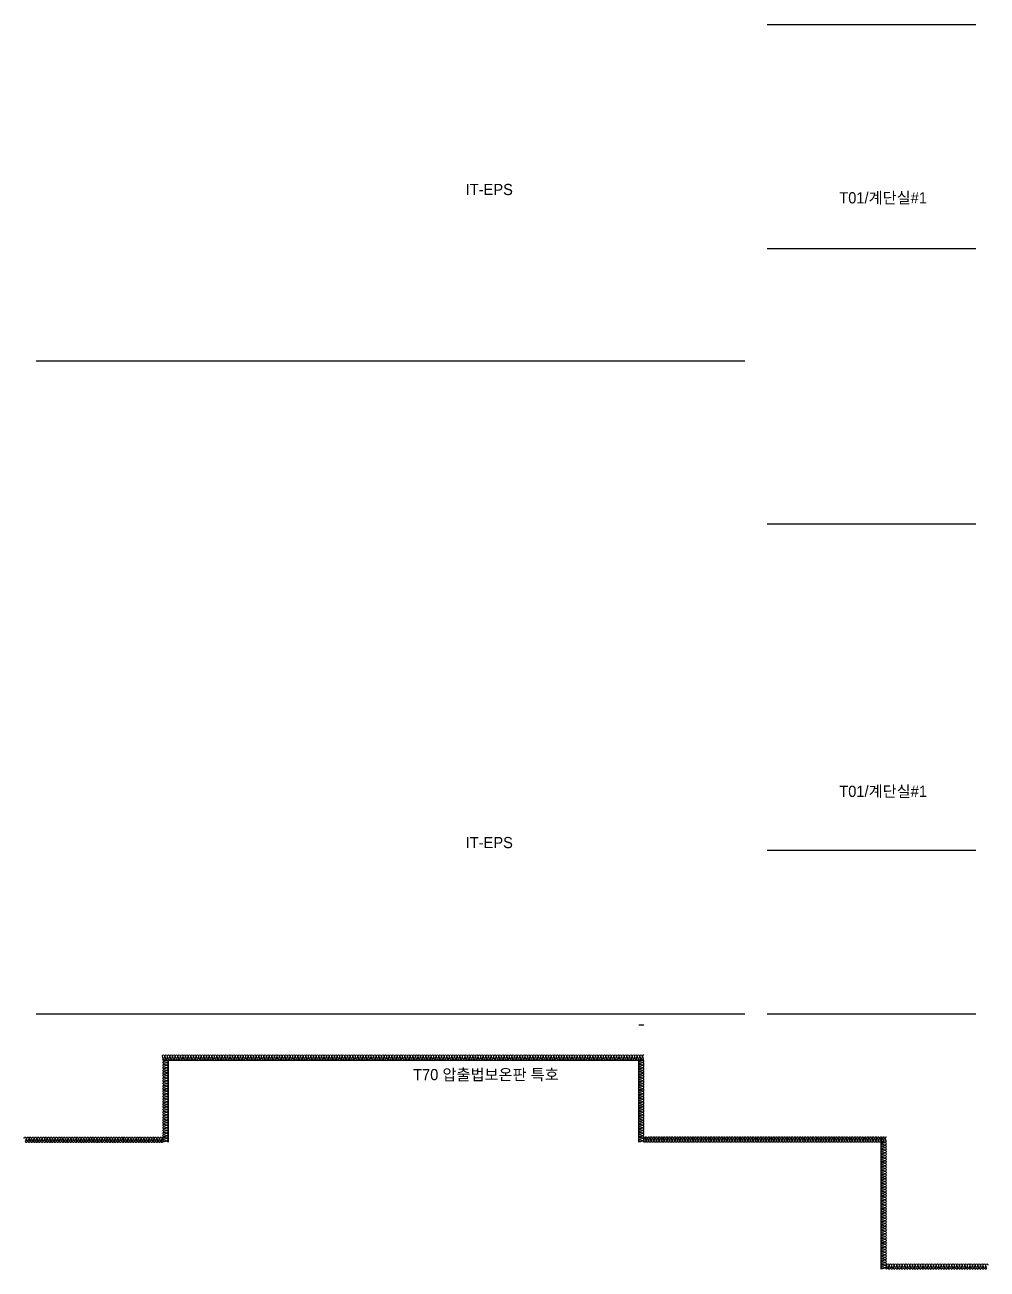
# Model space of a CAD drawing. Header units: millimetres. Extents: x -1320 to 172218, y -4077 to 50350.
# Drawn here: x 24050 to 36950, y -3420 to 13250 of the extents above; entities that cross this region are included whole.
import ezdxf
from ezdxf.enums import TextEntityAlignment as Align

# ---------------------------------------------------------------- set-up
doc = ezdxf.new("R2010")
doc.units = ezdxf.units.MM
doc.header["$LTSCALE"] = 60
for name, color, linetype in [('A-FIN', 6, 'Continuous'), ('A-FIN-STAIR', 6, 'Continuous'), ('A-HAT-MATL', 8, 'Continuous'), ('INSUL', 8, 'Continuous'), ('ISL', 251, 'Continuous')]:
    doc.layers.add(name, color=color, linetype=linetype)
doc.layers.add('NOPLOT-TEXT', color=11, linetype='Continuous', plot=False)
doc.layers.add('NOPLOT-단열', color=21, linetype='Continuous', plot=False)
doc.styles.add('Gtx', font='')
doc.styles.get('Gtx').set_extended_font_data('Dotum')

msp = doc.modelspace()

# ---------------------------------------------------------------- linework, layer by layer
at = {"layer": 'A-FIN'}
for p, q in [((24200, 8750), (33700, 8750)), ((24200, 0), (33700, 0)), ((34000, 0), (36800, 0))]:
    msp.add_line(p, q, dxfattribs=at)
at = {"layer": 'A-FIN-STAIR'}
for p, q in [((36800, 13250), (34000, 13250)), ((36800, 10250), (34000, 10250)), ((36800, 6562), (34000, 6562)), ((36800, 2187), (34000, 2187))]:
    msp.add_line(p, q, dxfattribs=at)
at = {"layer": 'A-HAT-MATL', "elevation": 0}
msp.add_lwpolyline([(35600, -3420, 0.524856), (35581, -3407), (35549, -3416, -1.449198), (35549, -3389), (35581, -3398, 0.524856), (35600, -3385, 0.524856), (35581, -3372), (35549, -3381, -1.449198), (35549, -3354), (35581, -3363, 0.524856), (35600, -3350, 0.524856), (35581, -3337), (35549, -3346, -1.449198), (35549, -3319), (35581, -3328, 0.524856), (35600, -3315, 0.524856), (35581, -3302), (35549, -3311, -1.449198), (35549, -3284), (35581, -3293, 0.524856), (35600, -3280, 0.524856), (35581, -3267), (35549, -3276, -1.449198), (35549, -3249), (35581, -3258, 0.524856), (35600, -3245, 0.524856), (35581, -3232), (35549, -3241, -1.449198), (35549, -3214), (35581, -3223, 0.524856), (35600, -3210, 0.524856), (35581, -3197), (35549, -3206, -1.449198), (35549, -3179), (35581, -3188, 0.524856), (35600, -3175, 0.524856), (35581, -3162), (35549, -3171, -1.449198), (35549, -3144), (35581, -3153, 0.524856), (35600, -3140, 0.524856), (35581, -3127), (35549, -3136, -1.449198), (35549, -3109), (35581, -3118, 0.524856), (35600, -3105, 0.524856), (35581, -3092), (35549, -3101, -1.449198), (35549, -3074), (35581, -3083, 0.524856), (35600, -3070, 0.524856), (35581, -3057), (35549, -3066, -1.449198), (35549, -3039), (35581, -3048, 0.524856), (35600, -3035, 0.524856), (35581, -3022), (35549, -3031, -1.449198), (35549, -3004), (35581, -3013, 0.524856), (35600, -3000, 0.524856), (35581, -2987), (35549, -2996, -1.449198), (35549, -2969), (35581, -2978, 0.524856), (35600, -2965, 0.524856), (35581, -2952), (35549, -2961, -1.449198), (35549, -2934), (35581, -2943, 0.524856), (35600, -2930, 0.524856), (35581, -2917), (35549, -2926, -1.449198), (35549, -2899), (35581, -2908, 0.524856), (35600, -2895, 0.524856), (35581, -2882), (35549, -2891, -1.449198), (35549, -2864), (35581, -2873, 0.524856), (35600, -2860, 0.524856), (35581, -2847), (35549, -2856, -1.449198), (35549, -2829), (35581, -2838, 0.524856), (35600, -2825, 0.524856), (35581, -2812), (35549, -2821, -1.449198), (35549, -2794), (35581, -2803, 0.524856), (35600, -2790, 0.524856), (35581, -2777), (35549, -2786, -1.449198), (35549, -2759), (35581, -2768, 0.524856), (35600, -2755, 0.524856), (35581, -2742), (35549, -2751, -1.449198), (35549, -2724), (35581, -2733, 0.524856), (35600, -2720, 0.524856), (35581, -2707), (35549, -2716, -1.449198), (35549, -2689), (35581, -2698, 0.524856), (35600, -2685, 0.524856), (35581, -2672), (35549, -2681, -1.449198), (35549, -2654), (35581, -2663, 0.524856), (35600, -2650, 0.524856), (35581, -2637), (35549, -2646, -1.449198), (35549, -2619), (35581, -2628, 0.524856), (35600, -2615, 0.524856), (35581, -2602), (35549, -2611, -1.449198), (35549, -2584), (35581, -2593, 0.524856), (35600, -2580, 0.524856), (35581, -2567), (35549, -2576, -1.449198), (35549, -2549), (35581, -2558, 0.524856), (35600, -2545, 0.524856), (35581, -2532), (35549, -2541, -1.449198), (35549, -2514), (35581, -2523, 0.524856), (35600, -2510, 0.524856), (35581, -2497), (35549, -2506, -1.449198), (35549, -2479), (35581, -2488, 0.524856), (35600, -2475, 0.524856), (35581, -2462), (35549, -2471, -1.449198), (35549, -2444), (35581, -2453, 0.524856), (35600, -2440, 0.524856), (35581, -2427), (35549, -2436, -1.449198), (35549, -2409), (35581, -2418, 0.524856), (35600, -2405, 0.524856), (35581, -2392), (35549, -2401, -1.449198), (35549, -2374), (35581, -2383, 0.524856), (35600, -2370, 0.524856), (35581, -2357), (35549, -2366, -1.449198), (35549, -2339), (35581, -2348, 0.524856), (35600, -2335, 0.524856), (35581, -2322), (35549, -2331, -1.449198), (35549, -2304), (35581, -2313, 0.524856), (35600, -2300, 0.524856), (35581, -2287), (35549, -2296, -1.449198), (35549, -2269), (35581, -2278, 0.524856), (35600, -2265, 0.524856), (35581, -2252), (35549, -2261, -1.449198), (35549, -2234), (35581, -2243, 0.524856), (35600, -2230, 0.524856), (35581, -2217), (35549, -2226, -1.449198), (35549, -2199), (35581, -2208, 0.524856), (35600, -2195, 0.524856), (35581, -2182), (35549, -2191, -1.449198), (35549, -2164), (35581, -2173, 0.524856), (35600, -2160, 0.524856), (35581, -2147), (35549, -2156, -1.449198), (35549, -2129), (35581, -2138, 0.524856), (35600, -2125, 0.524856), (35581, -2112), (35549, -2121, -1.449198), (35549, -2094), (35581, -2103, 0.524856), (35600, -2090, 0.524856), (35581, -2077), (35549, -2086, -1.449198), (35549, -2059), (35581, -2068, 0.524856), (35600, -2055, 0.524856), (35581, -2042), (35549, -2051, -1.449198), (35549, -2024), (35581, -2033, 0.524856), (35600, -2020, 0.524856), (35581, -2007), (35549, -2016, -1.449198), (35549, -1989), (35581, -1998, 0.524856), (35600, -1985, 0.524856), (35581, -1972), (35549, -1981, -1.449198), (35549, -1954), (35581, -1963, 0.524856), (35600, -1950, 0.524856), (35581, -1937), (35549, -1946, -1.449198), (35549, -1919), (35581, -1928, 0.524856), (35600, -1915, 0.524856), (35581, -1902), (35549, -1911, -1.449198), (35549, -1884), (35581, -1893, 0.524856), (35600, -1880, 0.524856), (35581, -1867), (35549, -1876, -1.449198), (35549, -1849), (35581, -1858, 0.524856), (35600, -1845, 0.524856), (35581, -1832), (35549, -1841, -1.449198), (35549, -1814), (35581, -1823, 0.524856), (35600, -1810, 0.524856), (35581, -1797), (35549, -1806, -1.449198), (35549, -1779), (35581, -1788, 0.524856), (35600, -1775, 0.524856), (35581, -1762), (35549, -1771, -1.449198), (35549, -1744), (35581, -1753, 0.524856), (35600, -1740, 0.524856), (35581, -1727), (35549, -1736, -1.449198), (35549, -1709), (35581, -1718, 0.524856), (35600, -1705)], format="xyb", dxfattribs=at)
at = {"layer": 'INSUL'}
for p, q in [((32350, -150), (32280, -150)), ((25900, -620), (32350, -620)), ((25970, -620), (25970, -1720)), ((32280, -1720), (32280, -620)), ((25900, -1650), (25900, -1720)), ((32350, -1650), (32350, -1720)), ((32350, -1650), (32350, -1720)), ((35530, -3420), (35530, -1720)), ((35600, -3420), (35600, -3350)), ((35600, -3350), (35600, -3420))]:
    msp.add_line(p, q, dxfattribs=at)
at = {"layer": 'ISL', "elevation": 0}
for points in [[(25900, -616, 0.293689), (25903, -601), (25894, -569, -1.449198), (25921, -569), (25912, -601, 0.524856), (25925, -620, 0.524856), (25938, -601), (25929, -569, -1.449198), (25956, -569), (25947, -601, 0.524856), (25960, -620, 0.524856), (25973, -601), (25964, -569, -1.449198), (25991, -569), (25982, -601, 0.524856), (25995, -620, 0.524856), (26008, -601), (25999, -569, -1.449198), (26026, -569), (26017, -601, 0.524856), (26030, -620, 0.524856), (26043, -601), (26034, -569, -1.449198), (26061, -569), (26052, -601, 0.524856), (26065, -620, 0.524856), (26078, -601), (26069, -569, -1.449198), (26096, -569), (26087, -601, 0.524856), (26100, -620, 0.524856), (26113, -601), (26104, -569, -1.449198), (26131, -569), (26122, -601, 0.524856), (26135, -620, 0.524856), (26148, -601), (26139, -569, -1.449198), (26166, -569), (26157, -601, 0.524856), (26170, -620, 0.524856), (26183, -601), (26174, -569, -1.449198), (26201, -569), (26192, -601, 0.524856), (26205, -620, 0.524856), (26218, -601), (26209, -569, -1.449198), (26236, -569), (26227, -601, 0.524856), (26240, -620, 0.524856), (26253, -601), (26244, -569, -1.449198), (26271, -569), (26262, -601, 0.524856), (26275, -620, 0.524856), (26288, -601), (26279, -569, -1.449198), (26306, -569), (26297, -601, 0.524856), (26310, -620, 0.524856), (26323, -601), (26314, -569, -1.449198), (26341, -569), (26332, -601, 0.524856), (26345, -620, 0.524856), (26358, -601), (26349, -569, -1.449198), (26376, -569), (26367, -601, 0.524856), (26380, -620, 0.524856), (26393, -601), (26384, -569, -1.449198), (26411, -569), (26402, -601, 0.524856), (26415, -620, 0.524856), (26428, -601), (26419, -569, -1.449198), (26446, -569), (26437, -601, 0.524856), (26450, -620, 0.524856), (26463, -601), (26454, -569, -1.449198), (26481, -569), (26472, -601, 0.524856), (26485, -620, 0.524856), (26498, -601), (26489, -569, -1.449198), (26516, -569), (26507, -601, 0.524856), (26520, -620, 0.524856), (26533, -601), (26524, -569, -1.449198), (26551, -569), (26542, -601, 0.524856), (26555, -620, 0.524856), (26568, -601), (26559, -569, -1.449198), (26586, -569), (26577, -601, 0.524856), (26590, -620, 0.524856), (26603, -601), (26594, -569, -1.449198), (26621, -569), (26612, -601, 0.524856), (26625, -620, 0.524856), (26638, -601), (26629, -569, -1.449198), (26656, -569), (26647, -601, 0.524856), (26660, -620, 0.524856), (26673, -601), (26664, -569, -1.449198), (26691, -569), (26682, -601, 0.524856), (26695, -620, 0.524856), (26708, -601), (26699, -569, -1.449198), (26726, -569), (26717, -601, 0.524856), (26730, -620, 0.524856), (26743, -601), (26734, -569, -1.449198), (26761, -569), (26752, -601, 0.524856), (26765, -620, 0.524856), (26778, -601), (26769, -569, -1.449198), (26796, -569), (26787, -601, 0.524856), (26800, -620, 0.524856), (26813, -601), (26804, -569, -1.449198), (26831, -569), (26822, -601, 0.524856), (26835, -620, 0.524856), (26848, -601), (26839, -569, -1.449198), (26866, -569), (26857, -601, 0.524856), (26870, -620, 0.524856), (26883, -601), (26874, -569, -1.449198), (26901, -569), (26892, -601, 0.524856), (26905, -620, 0.524856), (26918, -601), (26909, -569, -1.449198), (26936, -569), (26927, -601, 0.524856), (26940, -620, 0.524856), (26953, -601), (26944, -569, -1.449198), (26971, -569), (26962, -601, 0.524856), (26975, -620, 0.524856), (26988, -601), (26979, -569, -1.449198), (27006, -569), (26997, -601, 0.524856), (27010, -620, 0.524856), (27023, -601), (27014, -569, -1.449198), (27041, -569), (27032, -601, 0.524856), (27045, -620, 0.524856), (27058, -601), (27049, -569, -1.449198), (27076, -569), (27067, -601, 0.524856), (27080, -620, 0.524856), (27093, -601), (27084, -569, -1.449198), (27111, -569), (27102, -601, 0.524856), (27115, -620, 0.524856), (27128, -601), (27119, -569, -1.449198), (27146, -569), (27137, -601, 0.524856), (27150, -620, 0.524856), (27163, -601), (27154, -569, -1.449198), (27181, -569), (27172, -601, 0.524856), (27185, -620, 0.524856), (27198, -601), (27189, -569, -1.449198), (27216, -569), (27207, -601, 0.524856), (27220, -620, 0.524856), (27233, -601), (27224, -569, -1.449198), (27251, -569), (27242, -601, 0.524856), (27255, -620, 0.524856), (27268, -601), (27259, -569, -1.449198), (27286, -569), (27277, -601, 0.524856), (27290, -620, 0.524856), (27303, -601), (27294, -569, -1.449198), (27321, -569), (27312, -601, 0.524856), (27325, -620, 0.524856), (27338, -601), (27329, -569, -1.449198), (27356, -569), (27347, -601, 0.524856), (27360, -620, 0.524856), (27373, -601), (27364, -569, -1.449198), (27391, -569), (27382, -601, 0.524856), (27395, -620, 0.524856), (27408, -601), (27399, -569, -1.449198), (27426, -569), (27417, -601, 0.524856), (27430, -620, 0.524856), (27443, -601), (27434, -569, -1.449198), (27461, -569), (27452, -601, 0.524856), (27465, -620, 0.524856), (27478, -601), (27469, -569, -1.449198), (27496, -569), (27487, -601, 0.524856), (27500, -620, 0.524856), (27513, -601), (27504, -569, -1.449198), (27531, -569), (27522, -601, 0.524856), (27535, -620, 0.524856), (27548, -601), (27539, -569, -1.449198), (27566, -569), (27557, -601, 0.524856), (27570, -620, 0.524856), (27583, -601), (27574, -569, -1.449198), (27601, -569), (27592, -601, 0.524856), (27605, -620, 0.524856), (27618, -601), (27609, -569, -1.449198), (27636, -569), (27627, -601, 0.524856), (27640, -620, 0.524856), (27653, -601), (27644, -569, -1.449198), (27671, -569), (27662, -601, 0.524856), (27675, -620, 0.524856), (27688, -601), (27679, -569, -1.449198), (27706, -569), (27697, -601, 0.524856), (27710, -620, 0.524856), (27723, -601), (27714, -569, -1.449198), (27741, -569), (27732, -601, 0.524856), (27745, -620, 0.524856), (27758, -601), (27749, -569, -1.449198), (27776, -569), (27767, -601, 0.524856), (27780, -620, 0.524856), (27793, -601), (27784, -569, -1.449198), (27811, -569), (27802, -601, 0.524856), (27815, -620, 0.524856), (27828, -601), (27819, -569, -1.449198), (27846, -569), (27837, -601, 0.524856), (27850, -620, 0.524856), (27863, -601), (27854, -569, -1.449198), (27881, -569), (27872, -601, 0.524856), (27885, -620, 0.524856), (27898, -601), (27889, -569, -1.449198), (27916, -569), (27907, -601, 0.524856), (27920, -620, 0.524856), (27933, -601), (27924, -569, -1.449198), (27951, -569), (27942, -601, 0.524856), (27955, -620, 0.524856), (27968, -601), (27959, -569, -1.449198), (27986, -569), (27977, -601, 0.524856), (27990, -620, 0.524856), (28003, -601), (27994, -569, -1.449198), (28021, -569), (28012, -601, 0.524856), (28025, -620, 0.524856), (28038, -601), (28029, -569, -1.449198), (28056, -569), (28047, -601, 0.524856), (28060, -620, 0.524856), (28073, -601), (28064, -569, -1.449198), (28091, -569), (28082, -601, 0.524856), (28095, -620, 0.524856), (28108, -601), (28099, -569, -1.449198), (28126, -569), (28117, -601, 0.524856), (28130, -620, 0.524856), (28143, -601), (28134, -569, -1.449198), (28161, -569), (28152, -601, 0.524856), (28165, -620, 0.524856), (28178, -601), (28169, -569, -1.449198), (28196, -569), (28187, -601, 0.524856), (28200, -620, 0.524856), (28213, -601), (28204, -569, -1.449198), (28231, -569), (28222, -601, 0.524856), (28235, -620, 0.524856), (28248, -601), (28239, -569, -1.449198), (28266, -569), (28257, -601, 0.524856), (28270, -620, 0.524856), (28283, -601), (28274, -569, -1.449198), (28301, -569), (28292, -601, 0.524856), (28305, -620, 0.524856), (28318, -601), (28309, -569, -1.449198), (28336, -569), (28327, -601, 0.524856), (28340, -620, 0.524856), (28353, -601), (28344, -569, -1.449198), (28371, -569), (28362, -601, 0.524856), (28375, -620, 0.524856), (28388, -601), (28379, -569, -1.449198), (28406, -569), (28397, -601, 0.524856), (28410, -620, 0.524856), (28423, -601), (28414, -569, -1.449198), (28441, -569), (28432, -601, 0.524856), (28445, -620, 0.524856), (28458, -601), (28449, -569, -1.449198), (28476, -569), (28467, -601, 0.524856), (28480, -620, 0.524856), (28493, -601), (28484, -569, -1.449198), (28511, -569), (28502, -601, 0.524856), (28515, -620, 0.524856), (28528, -601), (28519, -569, -1.449198), (28546, -569), (28537, -601, 0.524856), (28550, -620, 0.524856), (28563, -601), (28554, -569, -1.449198), (28581, -569), (28572, -601, 0.524856), (28585, -620, 0.524856), (28598, -601), (28589, -569, -1.449198), (28616, -569), (28607, -601, 0.524856), (28620, -620, 0.524856), (28633, -601), (28624, -569, -1.449198), (28651, -569), (28642, -601, 0.524856), (28655, -620, 0.524856), (28668, -601), (28659, -569, -1.449198), (28686, -569), (28677, -601, 0.524856), (28690, -620, 0.524856), (28703, -601), (28694, -569, -1.449198), (28721, -569), (28712, -601, 0.524856), (28725, -620, 0.524856), (28738, -601), (28729, -569, -1.449198), (28756, -569), (28747, -601, 0.524856), (28760, -620, 0.524856), (28773, -601), (28764, -569, -1.449198), (28791, -569), (28782, -601, 0.524856), (28795, -620, 0.524856), (28808, -601), (28799, -569, -1.449198), (28826, -569), (28817, -601, 0.524856), (28830, -620, 0.524856), (28843, -601), (28834, -569, -1.449198), (28861, -569), (28852, -601, 0.524856), (28865, -620, 0.524856), (28878, -601), (28869, -569, -1.449198), (28896, -569), (28887, -601, 0.524856), (28900, -620, 0.524856), (28913, -601), (28904, -569, -1.449198), (28931, -569), (28922, -601, 0.524856), (28935, -620, 0.524856), (28948, -601), (28939, -569, -1.449198), (28966, -569), (28957, -601, 0.524856), (28970, -620, 0.524856), (28983, -601), (28974, -569, -1.449198), (29001, -569), (28992, -601, 0.524856), (29005, -620, 0.524856), (29018, -601), (29009, -569, -1.449198), (29036, -569), (29027, -601, 0.524856), (29040, -620, 0.524856), (29053, -601), (29044, -569, -1.449198), (29071, -569), (29062, -601, 0.524856), (29075, -620, 0.524856), (29088, -601), (29079, -569, -1.449198), (29106, -569), (29097, -601, 0.524856), (29110, -620, 0.524856), (29123, -601), (29114, -569, -1.449198), (29141, -569), (29132, -601, 0.524856), (29145, -620, 0.524856), (29158, -601), (29149, -569, -1.449198), (29176, -569), (29167, -601, 0.524856), (29180, -620, 0.524856), (29193, -601), (29184, -569, -1.449198), (29211, -569), (29202, -601, 0.524856), (29215, -620, 0.524856), (29228, -601), (29219, -569, -1.449198), (29246, -569), (29237, -601, 0.524856), (29250, -620, 0.524856), (29263, -601), (29254, -569, -1.449198), (29281, -569), (29272, -601, 0.524856), (29285, -620, 0.524856), (29298, -601), (29289, -569, -1.449198), (29316, -569), (29307, -601, 0.524856), (29320, -620, 0.524856), (29333, -601), (29324, -569, -1.449198), (29351, -569), (29342, -601, 0.524856), (29355, -620, 0.524856), (29368, -601), (29359, -569, -1.449198), (29386, -569), (29377, -601, 0.524856), (29390, -620, 0.524856), (29403, -601), (29394, -569, -1.449198), (29421, -569), (29412, -601, 0.524856), (29425, -620, 0.524856), (29438, -601), (29429, -569, -1.449198), (29456, -569), (29447, -601, 0.524856), (29460, -620, 0.524856), (29473, -601), (29464, -569, -1.449198), (29491, -569), (29482, -601, 0.524856), (29495, -620, 0.524856), (29508, -601), (29499, -569, -1.449198), (29526, -569), (29517, -601, 0.524856), (29530, -620, 0.524856), (29543, -601), (29534, -569, -1.449198), (29561, -569), (29552, -601, 0.524856), (29565, -620, 0.524856), (29578, -601), (29569, -569, -1.449198), (29596, -569), (29587, -601, 0.524856), (29600, -620, 0.524856), (29613, -601), (29604, -569, -1.449198), (29631, -569), (29622, -601, 0.524856), (29635, -620, 0.524856), (29648, -601), (29639, -569, -1.449198), (29666, -569), (29657, -601, 0.524856), (29670, -620, 0.524856), (29683, -601), (29674, -569, -1.449198), (29701, -569), (29692, -601, 0.524856), (29705, -620, 0.524856), (29718, -601), (29709, -569, -1.449198), (29736, -569), (29727, -601, 0.524856), (29740, -620, 0.524856), (29753, -601), (29744, -569, -1.449198), (29771, -569), (29762, -601, 0.524856), (29775, -620, 0.524856), (29788, -601), (29779, -569, -1.449198), (29806, -569), (29797, -601, 0.524856), (29810, -620, 0.524856), (29823, -601), (29814, -569, -1.449198), (29841, -569), (29832, -601, 0.524856), (29845, -620, 0.524856), (29858, -601), (29849, -569, -1.449198), (29876, -569), (29867, -601, 0.524856), (29880, -620, 0.524856), (29893, -601), (29884, -569, -1.449198), (29911, -569), (29902, -601, 0.524856), (29915, -620, 0.524856), (29928, -601), (29919, -569, -1.449198), (29946, -569), (29937, -601, 0.524856), (29950, -620, 0.524856), (29963, -601), (29954, -569, -1.449198), (29981, -569), (29972, -601, 0.524856), (29985, -620, 0.524856), (29998, -601), (29989, -569, -1.449198), (30016, -569), (30007, -601, 0.524856), (30020, -620, 0.524856), (30033, -601), (30024, -569, -1.449198), (30051, -569), (30042, -601, 0.524856), (30055, -620, 0.524856), (30068, -601), (30059, -569, -1.449198), (30086, -569), (30077, -601, 0.524856), (30090, -620, 0.524856), (30103, -601), (30094, -569, -1.449198), (30121, -569), (30112, -601, 0.524856), (30125, -620, 0.524856), (30138, -601), (30129, -569, -1.449198), (30156, -569), (30147, -601, 0.524856), (30160, -620, 0.524856), (30173, -601), (30164, -569, -1.449198), (30191, -569), (30182, -601, 0.524856), (30195, -620, 0.524856), (30208, -601), (30199, -569, -1.449198), (30226, -569), (30217, -601, 0.524856), (30230, -620, 0.524856), (30243, -601), (30234, -569, -1.449198), (30261, -569), (30252, -601, 0.524856), (30265, -620, 0.524856), (30278, -601), (30269, -569, -1.449198), (30296, -569), (30287, -601, 0.524856), (30300, -620, 0.524856), (30313, -601), (30304, -569, -1.449198), (30331, -569), (30322, -601, 0.524856), (30335, -620, 0.524856), (30348, -601), (30339, -569, -1.449198), (30366, -569), (30357, -601, 0.524856), (30370, -620, 0.524856), (30383, -601), (30374, -569, -1.449198), (30401, -569), (30392, -601, 0.524856), (30405, -620, 0.524856), (30418, -601), (30409, -569, -1.449198), (30436, -569), (30427, -601, 0.524856), (30440, -620, 0.524856), (30453, -601), (30444, -569, -1.449198), (30471, -569), (30462, -601, 0.524856), (30475, -620, 0.524856), (30488, -601), (30479, -569, -1.449198), (30506, -569), (30497, -601, 0.524856), (30510, -620, 0.524856), (30523, -601), (30514, -569, -1.449198), (30541, -569), (30532, -601, 0.524856), (30545, -620, 0.524856), (30558, -601), (30549, -569, -1.449198), (30576, -569), (30567, -601, 0.524856), (30580, -620, 0.524856), (30593, -601), (30584, -569, -1.449198), (30611, -569), (30602, -601, 0.524856), (30615, -620, 0.524856), (30628, -601), (30619, -569, -1.449198), (30646, -569), (30637, -601, 0.524856), (30650, -620, 0.524856), (30663, -601), (30654, -569, -1.449198), (30681, -569), (30672, -601, 0.524856), (30685, -620, 0.524856), (30698, -601), (30689, -569, -1.449198), (30716, -569), (30707, -601, 0.524856), (30720, -620, 0.524856), (30733, -601), (30724, -569, -1.449198), (30751, -569), (30742, -601, 0.524856), (30755, -620, 0.524856), (30768, -601), (30759, -569, -1.449198), (30786, -569), (30777, -601, 0.524856), (30790, -620, 0.524856), (30803, -601), (30794, -569, -1.449198), (30821, -569), (30812, -601, 0.524856), (30825, -620, 0.524856), (30838, -601), (30829, -569, -1.449198), (30856, -569), (30847, -601, 0.524856), (30860, -620, 0.524856), (30873, -601), (30864, -569, -1.449198), (30891, -569), (30882, -601, 0.524856), (30895, -620, 0.524856), (30908, -601), (30899, -569, -1.449198), (30926, -569), (30917, -601, 0.524856), (30930, -620, 0.524856), (30943, -601), (30934, -569, -1.449198), (30961, -569), (30952, -601, 0.524856), (30965, -620, 0.524856), (30978, -601), (30969, -569, -1.449198), (30996, -569), (30987, -601, 0.524856), (31000, -620, 0.524856), (31013, -601), (31004, -569, -1.449198), (31031, -569), (31022, -601, 0.524856), (31035, -620, 0.524856), (31048, -601), (31039, -569, -1.449198), (31066, -569), (31057, -601, 0.524856), (31070, -620, 0.524856), (31083, -601), (31074, -569, -1.449198), (31101, -569), (31092, -601, 0.524856), (31105, -620, 0.524856), (31118, -601), (31109, -569, -1.449198), (31136, -569), (31127, -601, 0.524856), (31140, -620, 0.524856), (31153, -601), (31144, -569, -1.449198), (31171, -569), (31162, -601, 0.524856), (31175, -620, 0.524856), (31188, -601), (31179, -569, -1.449198), (31206, -569), (31197, -601, 0.524856), (31210, -620, 0.524856), (31223, -601), (31214, -569, -1.449198), (31241, -569), (31232, -601, 0.524856), (31245, -620, 0.524856), (31258, -601), (31249, -569, -1.449198), (31276, -569), (31267, -601, 0.524856), (31280, -620, 0.524856), (31293, -601), (31284, -569, -1.449198), (31311, -569), (31302, -601, 0.524856), (31315, -620, 0.524856), (31328, -601), (31319, -569, -1.449198), (31346, -569), (31337, -601, 0.524856), (31350, -620, 0.524856), (31363, -601), (31354, -569, -1.449198), (31381, -569), (31372, -601, 0.524856), (31385, -620, 0.524856), (31398, -601), (31389, -569, -1.449198), (31416, -569), (31407, -601, 0.524856), (31420, -620, 0.524856), (31433, -601), (31424, -569, -1.449198), (31451, -569), (31442, -601, 0.524856), (31455, -620, 0.524856), (31468, -601), (31459, -569, -1.449198), (31486, -569), (31477, -601, 0.524856), (31490, -620, 0.524856), (31503, -601), (31494, -569, -1.449198), (31521, -569), (31512, -601, 0.524856), (31525, -620, 0.524856), (31538, -601), (31529, -569, -1.449198), (31556, -569), (31547, -601, 0.524856), (31560, -620, 0.524856), (31573, -601), (31564, -569, -1.449198), (31591, -569), (31582, -601, 0.524856), (31595, -620, 0.524856), (31608, -601), (31599, -569, -1.449198), (31626, -569), (31617, -601, 0.524856), (31630, -620, 0.524856), (31643, -601), (31634, -569, -1.449198), (31661, -569), (31652, -601, 0.524856), (31665, -620, 0.524856), (31678, -601), (31669, -569, -1.449198), (31696, -569), (31687, -601, 0.524856), (31700, -620, 0.524856), (31713, -601), (31704, -569, -1.449198), (31731, -569), (31722, -601, 0.524856), (31735, -620, 0.524856), (31748, -601), (31739, -569, -1.449198), (31766, -569), (31757, -601, 0.524856), (31770, -620, 0.524856), (31783, -601), (31774, -569, -1.449198), (31801, -569), (31792, -601, 0.524856), (31805, -620, 0.524856), (31818, -601), (31809, -569, -1.449198), (31836, -569), (31827, -601, 0.524856), (31840, -620, 0.524856), (31853, -601), (31844, -569, -1.449198), (31871, -569), (31862, -601, 0.524856), (31875, -620, 0.524856), (31888, -601), (31879, -569, -1.449198), (31906, -569), (31897, -601, 0.524856), (31910, -620, 0.524856), (31923, -601), (31914, -569, -1.449198), (31941, -569), (31932, -601, 0.524856), (31945, -620, 0.524856), (31958, -601), (31949, -569, -1.449198), (31976, -569), (31967, -601, 0.524856), (31980, -620, 0.524856), (31993, -601), (31984, -569, -1.449198), (32011, -569), (32002, -601, 0.524856), (32015, -620, 0.524856), (32028, -601), (32019, -569, -1.449198), (32046, -569), (32037, -601, 0.524856), (32050, -620, 0.524856), (32063, -601), (32054, -569, -1.449198), (32081, -569), (32072, -601, 0.524856), (32085, -620, 0.524856), (32098, -601), (32089, -569, -1.449198), (32116, -569), (32107, -601, 0.524856), (32120, -620, 0.524856), (32133, -601), (32124, -569, -1.449198), (32151, -569), (32142, -601, 0.524856), (32155, -620, 0.524856), (32168, -601), (32159, -569, -1.449198), (32186, -569), (32177, -601, 0.524856), (32190, -620, 0.524856), (32203, -601), (32194, -569, -1.449198), (32221, -569), (32212, -601, 0.524856), (32225, -620, 0.524856), (32238, -601), (32229, -569, -1.449198), (32256, -569), (32247, -601, 0.524856), (32260, -620, 0.524856), (32273, -601), (32264, -569, -1.449198), (32291, -569), (32282, -601, 0.524856), (32295, -620, 0.524856), (32308, -601), (32299, -569, -1.449198), (32326, -569), (32317, -601, 0.524856), (32330, -620, 0.524856), (32343, -601), (32334, -569, -0.582462), (32350, -550)], [(25970, -1720, 0.524856), (25951, -1707), (25919, -1716, -1.449198), (25919, -1689), (25951, -1698, 0.524856), (25970, -1685, 0.524856), (25951, -1672), (25919, -1681, -1.449198), (25919, -1654), (25951, -1663, 0.524856), (25970, -1650, 0.524856), (25951, -1637), (25919, -1646, -1.449198), (25919, -1619), (25951, -1628, 0.524856), (25970, -1615, 0.524856), (25951, -1602), (25919, -1611, -1.449198), (25919, -1584), (25951, -1593, 0.524856), (25970, -1580, 0.524856), (25951, -1567), (25919, -1576, -1.449198), (25919, -1549), (25951, -1558, 0.524856), (25970, -1545, 0.524856), (25951, -1532), (25919, -1541, -1.449198), (25919, -1514), (25951, -1523, 0.524856), (25970, -1510, 0.524856), (25951, -1497), (25919, -1506, -1.449198), (25919, -1479), (25951, -1488, 0.524856), (25970, -1475, 0.524856), (25951, -1462), (25919, -1471, -1.449198), (25919, -1444), (25951, -1453, 0.524856), (25970, -1440, 0.524856), (25951, -1427), (25919, -1436, -1.449198), (25919, -1409), (25951, -1418, 0.524856), (25970, -1405, 0.524856), (25951, -1392), (25919, -1401, -1.449198), (25919, -1374), (25951, -1383, 0.524856), (25970, -1370, 0.524856), (25951, -1357), (25919, -1366, -1.449198), (25919, -1339), (25951, -1348, 0.524856), (25970, -1335, 0.524856), (25951, -1322), (25919, -1331, -1.449198), (25919, -1304), (25951, -1313, 0.524856), (25970, -1300, 0.524856), (25951, -1287), (25919, -1296, -1.449198), (25919, -1269), (25951, -1278, 0.524856), (25970, -1265, 0.524856), (25951, -1252), (25919, -1261, -1.449198), (25919, -1234), (25951, -1243, 0.524856), (25970, -1230, 0.524856), (25951, -1217), (25919, -1226, -1.449198), (25919, -1199), (25951, -1208, 0.524856), (25970, -1195, 0.524856), (25951, -1182), (25919, -1191, -1.449198), (25919, -1164), (25951, -1173, 0.524856), (25970, -1160, 0.524856), (25951, -1147), (25919, -1156, -1.449198), (25919, -1129), (25951, -1138, 0.524856), (25970, -1125, 0.524856), (25951, -1112), (25919, -1121, -1.449198), (25919, -1094), (25951, -1103, 0.524856), (25970, -1090, 0.524856), (25951, -1077), (25919, -1086, -1.449198), (25919, -1059), (25951, -1068, 0.524856), (25970, -1055, 0.524856), (25951, -1042), (25919, -1051, -1.449198), (25919, -1024), (25951, -1033, 0.524856), (25970, -1020, 0.524856), (25951, -1007), (25919, -1016, -1.449198), (25919, -989), (25951, -998, 0.524856), (25970, -985, 0.524856), (25951, -972), (25919, -981, -1.449198), (25919, -954), (25951, -963, 0.524856), (25970, -950, 0.524856), (25951, -937), (25919, -946, -1.449198), (25919, -919), (25951, -928, 0.524856), (25970, -915, 0.524856), (25951, -902), (25919, -911, -1.449198), (25919, -884), (25951, -893, 0.524856), (25970, -880, 0.524856), (25951, -867), (25919, -876, -1.449198), (25919, -849), (25951, -858, 0.524856), (25970, -845, 0.524856), (25951, -832), (25919, -841, -1.449198), (25919, -814), (25951, -823, 0.524856), (25970, -810, 0.524856), (25951, -797), (25919, -806, -1.449198), (25919, -779), (25951, -788, 0.524856), (25970, -775, 0.524856), (25951, -762), (25919, -771, -1.449198), (25919, -744), (25951, -753, 0.524856), (25970, -740, 0.524856), (25951, -727), (25919, -736, -1.449198), (25919, -709), (25951, -718, 0.524856), (25970, -705, 0.524856), (25951, -692), (25919, -701, -1.449198), (25919, -674), (25951, -683, 0.524856), (25970, -670, 0.524856), (25951, -657), (25919, -666, -1.449198), (25919, -639), (25951, -648, 0.524856), (25970, -635, 0.524856), (25951, -622), (25919, -631, -0.468967), (25900, -620, -0.468967)], [(32350, -1720, 0.524856), (32331, -1707), (32299, -1716, -1.449198), (32299, -1689), (32331, -1698, 0.524856), (32350, -1685, 0.524856), (32331, -1672), (32299, -1681, -1.449198), (32299, -1654), (32331, -1663, 0.524856), (32350, -1650, 0.524856), (32331, -1637), (32299, -1646, -1.449198), (32299, -1619), (32331, -1628, 0.524856), (32350, -1615, 0.524856), (32331, -1602), (32299, -1611, -1.449198), (32299, -1584), (32331, -1593, 0.524856), (32350, -1580, 0.524856), (32331, -1567), (32299, -1576, -1.449198), (32299, -1549), (32331, -1558, 0.524856), (32350, -1545, 0.524856), (32331, -1532), (32299, -1541, -1.449198), (32299, -1514), (32331, -1523, 0.524856), (32350, -1510, 0.524856), (32331, -1497), (32299, -1506, -1.449198), (32299, -1479), (32331, -1488, 0.524856), (32350, -1475, 0.524856), (32331, -1462), (32299, -1471, -1.449198), (32299, -1444), (32331, -1453, 0.524856), (32350, -1440, 0.524856), (32331, -1427), (32299, -1436, -1.449198), (32299, -1409), (32331, -1418, 0.524856), (32350, -1405, 0.524856), (32331, -1392), (32299, -1401, -1.449198), (32299, -1374), (32331, -1383, 0.524856), (32350, -1370, 0.524856), (32331, -1357), (32299, -1366, -1.449198), (32299, -1339), (32331, -1348, 0.524856), (32350, -1335, 0.524856), (32331, -1322), (32299, -1331, -1.449198), (32299, -1304), (32331, -1313, 0.524856), (32350, -1300, 0.524856), (32331, -1287), (32299, -1296, -1.449198), (32299, -1269), (32331, -1278, 0.524856), (32350, -1265, 0.524856), (32331, -1252), (32299, -1261, -1.449198), (32299, -1234), (32331, -1243, 0.524856), (32350, -1230, 0.524856), (32331, -1217), (32299, -1226, -1.449198), (32299, -1199), (32331, -1208, 0.524856), (32350, -1195, 0.524856), (32331, -1182), (32299, -1191, -1.449198), (32299, -1164), (32331, -1173, 0.524856), (32350, -1160, 0.524856), (32331, -1147), (32299, -1156, -1.449198), (32299, -1129), (32331, -1138, 0.524856), (32350, -1125, 0.524856), (32331, -1112), (32299, -1121, -1.449198), (32299, -1094), (32331, -1103, 0.524856), (32350, -1090, 0.524856), (32331, -1077), (32299, -1086, -1.449198), (32299, -1059), (32331, -1068, 0.524856), (32350, -1055, 0.524856), (32331, -1042), (32299, -1051, -1.449198), (32299, -1024), (32331, -1033, 0.524856), (32350, -1020, 0.524856), (32331, -1007), (32299, -1016, -1.449198), (32299, -989), (32331, -998, 0.524856), (32350, -985, 0.524856), (32331, -972), (32299, -981, -1.449198), (32299, -954), (32331, -963, 0.524856), (32350, -950, 0.524856), (32331, -937), (32299, -946, -1.449198), (32299, -919), (32331, -928, 0.524856), (32350, -915, 0.524856), (32331, -902), (32299, -911, -1.449198), (32299, -884), (32331, -893, 0.524856), (32350, -880, 0.524856), (32331, -867), (32299, -876, -1.449198), (32299, -849), (32331, -858, 0.524856), (32350, -845, 0.524856), (32331, -832), (32299, -841, -1.449198), (32299, -814), (32331, -823, 0.524856), (32350, -810, 0.524856), (32331, -797), (32299, -806, -1.449198), (32299, -779), (32331, -788, 0.524856), (32350, -775, 0.524856), (32331, -762), (32299, -771, -1.449198), (32299, -744), (32331, -753, 0.524856), (32350, -740, 0.524856), (32331, -727), (32299, -736, -1.449198), (32299, -709), (32331, -718, 0.524856), (32350, -705, 0.524856), (32331, -692), (32299, -701, -1.449198), (32299, -674), (32331, -683, 0.524856), (32350, -670, 0.524856), (32331, -657), (32299, -666, -1.449198), (32299, -639), (32331, -648, 0.524856), (32350, -635, 0.524856), (32331, -622), (32299, -631, -0.468967), (32280, -620, -0.468967)], [(24040, -1669, -1.449198), (24066, -1669), (24057, -1701, 0.524856), (24070, -1720, 0.524856), (24083, -1701), (24075, -1669, -1.449198), (24101, -1669), (24092, -1701, 0.524856), (24105, -1720, 0.524856), (24118, -1701), (24110, -1669, -1.449198), (24136, -1669), (24127, -1701, 0.524856), (24140, -1720, 0.524856), (24153, -1701), (24145, -1669, -1.449198), (24171, -1669), (24162, -1701, 0.524856), (24175, -1720, 0.524856), (24188, -1701), (24180, -1669, -1.449198), (24206, -1669), (24197, -1701, 0.524856), (24210, -1720, 0.524856), (24223, -1701), (24215, -1669, -1.449198), (24241, -1669), (24232, -1701, 0.524856), (24245, -1720, 0.524856), (24258, -1701), (24250, -1669, -1.449198), (24276, -1669), (24267, -1701, 0.524856), (24280, -1720, 0.524856), (24293, -1701), (24285, -1669, -1.449198), (24311, -1669), (24302, -1701, 0.524856), (24315, -1720, 0.524856), (24328, -1701), (24320, -1669, -1.449198), (24346, -1669), (24337, -1701, 0.524856), (24350, -1720, 0.524856), (24363, -1701), (24355, -1669, -1.449198), (24381, -1669), (24372, -1701, 0.524856), (24385, -1720, 0.524856), (24398, -1701), (24390, -1669, -1.449198), (24416, -1669), (24407, -1701, 0.524856), (24420, -1720, 0.524856), (24433, -1701), (24425, -1669, -1.449198), (24451, -1669), (24442, -1701, 0.524856), (24455, -1720, 0.524856), (24468, -1701), (24460, -1669, -1.449198), (24486, -1669), (24477, -1701, 0.524856), (24490, -1720, 0.524856), (24503, -1701), (24495, -1669, -1.449198), (24521, -1669), (24512, -1701, 0.524856), (24525, -1720, 0.524856), (24538, -1701), (24530, -1669, -1.449198), (24556, -1669), (24547, -1701, 0.524856), (24560, -1720, 0.524856), (24573, -1701), (24565, -1669, -1.449198), (24591, -1669), (24582, -1701, 0.524856), (24595, -1720, 0.524856), (24608, -1701), (24600, -1669, -1.449198), (24626, -1669), (24617, -1701, 0.524856), (24630, -1720, 0.524856), (24643, -1701), (24635, -1669, -1.449198), (24661, -1669), (24652, -1701, 0.524856), (24665, -1720, 0.524856), (24678, -1701), (24670, -1669, -1.449198), (24696, -1669), (24687, -1701, 0.524856), (24700, -1720, 0.524856), (24713, -1701), (24705, -1669, -1.449198), (24731, -1669), (24722, -1701, 0.524856), (24735, -1720, 0.524856), (24748, -1701), (24740, -1669, -1.449198), (24766, -1669), (24757, -1701, 0.524856), (24770, -1720, 0.524856), (24783, -1701), (24775, -1669, -1.449198), (24801, -1669), (24792, -1701, 0.524856), (24805, -1720, 0.524856), (24818, -1701), (24810, -1669, -1.449198), (24836, -1669), (24827, -1701, 0.524856), (24840, -1720, 0.524856), (24853, -1701), (24845, -1669, -1.449198), (24871, -1669), (24862, -1701, 0.524856), (24875, -1720, 0.524856), (24888, -1701), (24880, -1669, -1.449198), (24906, -1669), (24897, -1701, 0.524856), (24910, -1720, 0.524856), (24923, -1701), (24915, -1669, -1.449198), (24941, -1669), (24932, -1701, 0.524856), (24945, -1720, 0.524856), (24958, -1701), (24950, -1669, -1.449198), (24976, -1669), (24967, -1701, 0.524856), (24980, -1720, 0.524856), (24993, -1701), (24985, -1669, -1.449198), (25011, -1669), (25002, -1701, 0.524856), (25015, -1720, 0.524856), (25028, -1701), (25020, -1669, -1.449198), (25046, -1669), (25037, -1701, 0.524856), (25050, -1720, 0.524856), (25063, -1701), (25055, -1669, -1.449198), (25081, -1669), (25072, -1701, 0.524856), (25085, -1720, 0.524856), (25098, -1701), (25090, -1669, -1.449198), (25116, -1669), (25107, -1701, 0.524856), (25120, -1720, 0.524856), (25133, -1701), (25125, -1669, -1.449198), (25151, -1669), (25142, -1701, 0.524856), (25155, -1720, 0.524856), (25168, -1701), (25160, -1669, -1.449198), (25186, -1669), (25177, -1701, 0.524856), (25190, -1720, 0.524856), (25203, -1701), (25195, -1669, -1.449198), (25221, -1669), (25212, -1701, 0.524856), (25225, -1720, 0.524856), (25238, -1701), (25230, -1669, -1.449198), (25256, -1669), (25247, -1701, 0.524856), (25260, -1720, 0.524856), (25273, -1701), (25265, -1669, -1.449198), (25291, -1669), (25282, -1701, 0.524856), (25295, -1720, 0.524856), (25308, -1701), (25300, -1669, -1.449198), (25326, -1669), (25317, -1701, 0.524856), (25330, -1720, 0.524856), (25343, -1701), (25335, -1669, -1.449198), (25361, -1669), (25352, -1701, 0.524856), (25365, -1720, 0.524856), (25378, -1701), (25370, -1669, -1.449198), (25396, -1669), (25387, -1701, 0.524856), (25400, -1720, 0.524856), (25413, -1701), (25405, -1669, -1.449198), (25431, -1669), (25422, -1701, 0.524856), (25435, -1720, 0.524856), (25448, -1701), (25440, -1669, -1.449198), (25466, -1669), (25457, -1701, 0.524856), (25470, -1720, 0.524856), (25483, -1701), (25475, -1669, -1.449198), (25501, -1669), (25492, -1701, 0.524856), (25505, -1720, 0.524856), (25518, -1701), (25510, -1669, -1.449198), (25536, -1669), (25527, -1701, 0.524856), (25540, -1720, 0.524856), (25553, -1701), (25545, -1669, -1.449198), (25571, -1669), (25562, -1701, 0.524856), (25575, -1720, 0.524856), (25588, -1701), (25580, -1669, -1.449198), (25606, -1669), (25597, -1701, 0.524856), (25610, -1720, 0.524856), (25623, -1701), (25615, -1669, -1.449198), (25641, -1669), (25632, -1701, 0.524856), (25645, -1720, 0.524856), (25658, -1701), (25650, -1669, -1.449198), (25676, -1669), (25667, -1701, 0.524856), (25680, -1720, 0.524856), (25693, -1701), (25685, -1669, -1.449198), (25711, -1669), (25702, -1701, 0.524856), (25715, -1720, 0.524856), (25728, -1701), (25720, -1669, -1.449198), (25746, -1669), (25737, -1701, 0.524856), (25750, -1720, 0.524856), (25763, -1701), (25755, -1669, -1.449198), (25781, -1669), (25772, -1701, 0.524856), (25785, -1720, 0.524856), (25798, -1701), (25790, -1669, -1.449198), (25816, -1669), (25807, -1701, 0.524856), (25820, -1720, 0.524856), (25833, -1701), (25825, -1669, -1.449198), (25851, -1669), (25842, -1701, 0.524856), (25855, -1720, 0.524856), (25868, -1701), (25860, -1669, -1.449198), (25886, -1669), (25877, -1701, 0.524856), (25890, -1720, 0.524856), (25903, -1701), (25895, -1669, -0.350668), (25900, -1652)], [(35600, -1650, 0.589096), (35584, -1669), (35593, -1701, -0.524856), (35580, -1720, -0.524856), (35567, -1701), (35575, -1669, 1.449198), (35549, -1669), (35558, -1701, -0.524856), (35545, -1720, -0.524856), (35532, -1701), (35540, -1669, 1.449198), (35514, -1669), (35523, -1701, -0.524856), (35510, -1720, -0.524856), (35497, -1701), (35505, -1669, 1.449198), (35479, -1669), (35488, -1701, -0.524856), (35475, -1720, -0.524856), (35462, -1701), (35470, -1669, 1.449198), (35444, -1669), (35453, -1701, -0.524856), (35440, -1720, -0.524856), (35427, -1701), (35435, -1669, 1.449198), (35409, -1669), (35418, -1701, -0.524856), (35405, -1720, -0.524856), (35392, -1701), (35400, -1669, 1.449198), (35374, -1669), (35383, -1701, -0.524856), (35370, -1720, -0.524856), (35357, -1701), (35365, -1669, 1.449198), (35339, -1669), (35348, -1701, -0.524856), (35335, -1720, -0.524856), (35322, -1701), (35330, -1669, 1.449198), (35304, -1669), (35313, -1701, -0.524856), (35300, -1720, -0.524856), (35287, -1701), (35295, -1669, 1.449198), (35269, -1669), (35278, -1701, -0.524856), (35265, -1720, -0.524856), (35252, -1701), (35260, -1669, 1.449198), (35234, -1669), (35243, -1701, -0.524856), (35230, -1720, -0.524856), (35217, -1701), (35225, -1669, 1.449198), (35199, -1669), (35208, -1701, -0.524856), (35195, -1720, -0.524856), (35182, -1701), (35190, -1669, 1.449198), (35164, -1669), (35173, -1701, -0.524856), (35160, -1720, -0.524856), (35147, -1701), (35155, -1669, 1.449198), (35129, -1669), (35138, -1701, -0.524856), (35125, -1720, -0.524856), (35112, -1701), (35120, -1669, 1.449198), (35094, -1669), (35103, -1701, -0.524856), (35090, -1720, -0.524856), (35077, -1701), (35085, -1669, 1.449198), (35059, -1669), (35068, -1701, -0.524856), (35055, -1720, -0.524856), (35042, -1701), (35050, -1669, 1.449198), (35024, -1669), (35033, -1701, -0.524856), (35020, -1720, -0.524856), (35007, -1701), (35015, -1669, 1.449198), (34989, -1669), (34998, -1701, -0.524856), (34985, -1720, -0.524856), (34972, -1701), (34980, -1669, 1.449198), (34954, -1669), (34963, -1701, -0.524856), (34950, -1720, -0.524856), (34937, -1701), (34945, -1669, 1.449198), (34919, -1669), (34928, -1701, -0.524856), (34915, -1720, -0.524856), (34902, -1701), (34910, -1669, 1.449198), (34884, -1669), (34893, -1701, -0.524856), (34880, -1720, -0.524856), (34867, -1701), (34875, -1669, 1.449198), (34849, -1669), (34858, -1701, -0.524856), (34845, -1720, -0.524856), (34832, -1701), (34840, -1669, 1.449198), (34814, -1669), (34823, -1701, -0.524856), (34810, -1720, -0.524856), (34797, -1701), (34805, -1669, 1.449198), (34779, -1669), (34788, -1701, -0.524856), (34775, -1720, -0.524856), (34762, -1701), (34770, -1669, 1.449198), (34744, -1669), (34753, -1701, -0.524856), (34740, -1720, -0.524856), (34727, -1701), (34735, -1669, 1.449198), (34709, -1669), (34718, -1701, -0.524856), (34705, -1720, -0.524856), (34692, -1701), (34700, -1669, 1.449198), (34674, -1669), (34683, -1701, -0.524856), (34670, -1720, -0.524856), (34657, -1701), (34665, -1669, 1.449198), (34639, -1669), (34648, -1701, -0.524856), (34635, -1720, -0.524856), (34622, -1701), (34630, -1669, 1.449198), (34604, -1669), (34613, -1701, -0.524856), (34600, -1720, -0.524856), (34587, -1701), (34595, -1669, 1.449198), (34569, -1669), (34578, -1701, -0.524856), (34565, -1720, -0.524856), (34552, -1701), (34560, -1669, 1.449198), (34534, -1669), (34543, -1701, -0.524856), (34530, -1720, -0.524856), (34517, -1701), (34525, -1669, 1.449198), (34499, -1669), (34508, -1701, -0.524856), (34495, -1720, -0.524856), (34482, -1701), (34490, -1669, 1.449198), (34464, -1669), (34473, -1701, -0.524856), (34460, -1720, -0.524856), (34447, -1701), (34455, -1669, 1.449198), (34429, -1669), (34438, -1701, -0.524856), (34425, -1720, -0.524856), (34412, -1701), (34420, -1669, 1.449198), (34394, -1669), (34403, -1701, -0.524856), (34390, -1720, -0.524856), (34377, -1701), (34385, -1669, 1.449198), (34359, -1669), (34368, -1701, -0.524856), (34355, -1720, -0.524856), (34342, -1701), (34350, -1669, 1.449198), (34324, -1669), (34333, -1701, -0.524856), (34320, -1720, -0.524856), (34307, -1701), (34315, -1669, 1.449198), (34289, -1669), (34298, -1701, -0.524856), (34285, -1720, -0.524856), (34272, -1701), (34280, -1669, 1.449198), (34254, -1669), (34263, -1701, -0.524856), (34250, -1720, -0.524856), (34237, -1701), (34245, -1669, 1.449198), (34219, -1669), (34228, -1701, -0.524856), (34215, -1720, -0.524856), (34202, -1701), (34210, -1669, 1.449198), (34184, -1669), (34193, -1701, -0.524856), (34180, -1720, -0.524856), (34167, -1701), (34175, -1669, 1.449198), (34149, -1669), (34158, -1701, -0.524856), (34145, -1720, -0.524856), (34132, -1701), (34140, -1669, 1.449198), (34114, -1669), (34123, -1701, -0.524856), (34110, -1720, -0.524856), (34097, -1701), (34105, -1669, 1.449198), (34079, -1669), (34088, -1701, -0.524856), (34075, -1720, -0.524856), (34062, -1701), (34070, -1669, 1.449198), (34044, -1669), (34053, -1701, -0.524856), (34040, -1720, -0.524856), (34027, -1701), (34035, -1669, 1.449198), (34009, -1669), (34018, -1701, -0.524856), (34005, -1720, -0.524856), (33992, -1701), (34000, -1669, 1.449198), (33974, -1669), (33983, -1701, -0.524856), (33970, -1720, -0.524856), (33957, -1701), (33965, -1669, 1.449198), (33939, -1669), (33948, -1701, -0.524856), (33935, -1720, -0.524856), (33922, -1701), (33930, -1669, 1.449198), (33904, -1669), (33913, -1701, -0.524856), (33900, -1720, -0.524856), (33887, -1701), (33895, -1669, 1.449198), (33869, -1669), (33878, -1701, -0.524856), (33865, -1720, -0.524856), (33852, -1701), (33860, -1669, 1.449198), (33834, -1669), (33843, -1701, -0.524856), (33830, -1720, -0.524856), (33817, -1701), (33825, -1669, 1.449198), (33799, -1669), (33808, -1701, -0.524856), (33795, -1720, -0.524856), (33782, -1701), (33790, -1669, 1.449198), (33764, -1669), (33773, -1701, -0.524856), (33760, -1720, -0.524856), (33747, -1701), (33755, -1669, 1.449198), (33729, -1669), (33738, -1701, -0.524856), (33725, -1720, -0.524856), (33712, -1701), (33720, -1669, 1.449198), (33694, -1669), (33703, -1701, -0.524856), (33690, -1720, -0.524856), (33677, -1701), (33685, -1669, 1.449198), (33659, -1669), (33668, -1701, -0.524856), (33655, -1720, -0.524856), (33642, -1701), (33650, -1669, 1.449198), (33624, -1669), (33633, -1701, -0.524856), (33620, -1720, -0.524856), (33607, -1701), (33615, -1669, 1.449198), (33589, -1669), (33598, -1701, -0.524856), (33585, -1720, -0.524856), (33572, -1701), (33580, -1669, 1.449198), (33554, -1669), (33563, -1701, -0.524856), (33550, -1720, -0.524856), (33537, -1701), (33545, -1669, 1.449198), (33519, -1669), (33528, -1701, -0.524856), (33515, -1720, -0.524856), (33502, -1701), (33510, -1669, 1.449198), (33484, -1669), (33493, -1701, -0.524856), (33480, -1720, -0.524856), (33467, -1701), (33475, -1669, 1.449198), (33449, -1669), (33458, -1701, -0.524856), (33445, -1720, -0.524856), (33432, -1701), (33440, -1669, 1.449198), (33414, -1669), (33423, -1701, -0.524856), (33410, -1720, -0.524856), (33397, -1701), (33405, -1669, 1.449198), (33379, -1669), (33388, -1701, -0.524856), (33375, -1720, -0.524856), (33362, -1701), (33370, -1669, 1.449198), (33344, -1669), (33353, -1701, -0.524856), (33340, -1720, -0.524856), (33327, -1701), (33335, -1669, 1.449198), (33309, -1669), (33318, -1701, -0.524856), (33305, -1720, -0.524856), (33292, -1701), (33300, -1669, 1.449198), (33274, -1669), (33283, -1701, -0.524856), (33270, -1720, -0.524856), (33257, -1701), (33265, -1669, 1.449198), (33239, -1669), (33248, -1701, -0.524856), (33235, -1720, -0.524856), (33222, -1701), (33230, -1669, 1.449198), (33204, -1669), (33213, -1701, -0.524856), (33200, -1720, -0.524856), (33187, -1701), (33195, -1669, 1.449198), (33169, -1669), (33178, -1701, -0.524856), (33165, -1720, -0.524856), (33152, -1701), (33160, -1669, 1.449198), (33134, -1669), (33143, -1701, -0.524856), (33130, -1720, -0.524856), (33117, -1701), (33125, -1669, 1.449198), (33099, -1669), (33108, -1701, -0.524856), (33095, -1720, -0.524856), (33082, -1701), (33090, -1669, 1.449198), (33064, -1669), (33073, -1701, -0.524856), (33060, -1720, -0.524856), (33047, -1701), (33055, -1669, 1.449198), (33029, -1669), (33038, -1701, -0.524856), (33025, -1720, -0.524856), (33012, -1701), (33020, -1669, 1.449198), (32994, -1669), (33003, -1701, -0.524856), (32990, -1720, -0.524856), (32977, -1701), (32985, -1669, 1.449198), (32959, -1669), (32968, -1701, -0.524856), (32955, -1720, -0.524856), (32942, -1701), (32950, -1669, 1.449198), (32924, -1669), (32933, -1701, -0.524856), (32920, -1720, -0.524856), (32907, -1701), (32915, -1669, 1.449198), (32889, -1669), (32898, -1701, -0.524856), (32885, -1720, -0.524856), (32872, -1701), (32880, -1669, 1.449198), (32854, -1669), (32863, -1701, -0.524856), (32850, -1720, -0.524856), (32837, -1701), (32845, -1669, 1.449198), (32819, -1669), (32828, -1701, -0.524856), (32815, -1720, -0.524856), (32802, -1701), (32810, -1669, 1.449198), (32784, -1669), (32793, -1701, -0.524856), (32780, -1720, -0.524856), (32767, -1701), (32775, -1669, 1.449198), (32749, -1669), (32758, -1701, -0.524856), (32745, -1720, -0.524856), (32732, -1701), (32740, -1669, 1.449198), (32714, -1669), (32723, -1701, -0.524856), (32710, -1720, -0.524856), (32697, -1701), (32705, -1669, 1.449198), (32679, -1669), (32688, -1701, -0.524856), (32675, -1720, -0.524856), (32662, -1701), (32670, -1669, 1.449198), (32644, -1669), (32653, -1701, -0.524856), (32640, -1720, -0.524856), (32627, -1701), (32635, -1669, 1.449198), (32609, -1669), (32618, -1701, -0.524856), (32605, -1720, -0.524856), (32592, -1701), (32600, -1669, 1.449198), (32574, -1669), (32583, -1701, -0.524856), (32570, -1720, -0.524856), (32557, -1701), (32565, -1669, 1.449198), (32539, -1669), (32548, -1701, -0.524856), (32535, -1720, -0.524856), (32522, -1701), (32530, -1669, 1.449198), (32504, -1669), (32513, -1701, -0.524856), (32500, -1720, -0.524856), (32487, -1701), (32495, -1669, 1.449198), (32469, -1669), (32478, -1701, -0.524856), (32465, -1720, -0.524856), (32452, -1701), (32460, -1669, 1.449198), (32434, -1669), (32443, -1701, -0.524856), (32430, -1720, -0.524856), (32417, -1701), (32425, -1669, 1.449198), (32399, -1669), (32408, -1701, -0.524856), (32395, -1720, -0.524856), (32382, -1701), (32390, -1669, 1.449198), (32364, -1669), (32373, -1701, -0.524856), (32360, -1720, -0.524856), (32347, -1701), (32355, -1669, 0.350668), (32350, -1652)], [(35600, -3420, 0.524856), (35613, -3401), (35604, -3369, -1.449198), (35631, -3369), (35622, -3401, 0.524856), (35635, -3420, 0.524856), (35648, -3401), (35639, -3369, -1.449198), (35666, -3369), (35657, -3401, 0.524856), (35670, -3420, 0.524856), (35683, -3401), (35674, -3369, -1.449198), (35701, -3369), (35692, -3401, 0.524856), (35705, -3420, 0.524856), (35718, -3401), (35709, -3369, -1.449198), (35736, -3369), (35727, -3401, 0.524856), (35740, -3420, 0.524856), (35753, -3401), (35744, -3369, -1.449198), (35771, -3369), (35762, -3401, 0.524856), (35775, -3420, 0.524856), (35788, -3401), (35779, -3369, -1.449198), (35806, -3369), (35797, -3401, 0.524856), (35810, -3420, 0.524856), (35823, -3401), (35814, -3369, -1.449198), (35841, -3369), (35832, -3401, 0.524856), (35845, -3420, 0.524856), (35858, -3401), (35849, -3369, -1.449198), (35876, -3369), (35867, -3401, 0.524856), (35880, -3420, 0.524856), (35893, -3401), (35884, -3369, -1.449198), (35911, -3369), (35902, -3401, 0.524856), (35915, -3420, 0.524856), (35928, -3401), (35919, -3369, -1.449198), (35946, -3369), (35937, -3401, 0.524856), (35950, -3420, 0.524856), (35963, -3401), (35954, -3369, -1.449198), (35981, -3369), (35972, -3401, 0.524856), (35985, -3420, 0.524856), (35998, -3401), (35989, -3369, -1.449198), (36016, -3369), (36007, -3401, 0.524856), (36020, -3420, 0.524856), (36033, -3401), (36024, -3369, -1.449198), (36051, -3369), (36042, -3401, 0.524856), (36055, -3420, 0.524856), (36068, -3401), (36059, -3369, -1.449198), (36086, -3369), (36077, -3401, 0.524856), (36090, -3420, 0.524856), (36103, -3401), (36094, -3369, -1.449198), (36121, -3369), (36112, -3401, 0.524856), (36125, -3420, 0.524856), (36138, -3401), (36129, -3369, -1.449198), (36156, -3369), (36147, -3401, 0.524856), (36160, -3420, 0.524856), (36173, -3401), (36164, -3369, -1.449198), (36191, -3369), (36182, -3401, 0.524856), (36195, -3420, 0.524856), (36208, -3401), (36199, -3369, -1.449198), (36226, -3369), (36217, -3401, 0.524856), (36230, -3420, 0.524856), (36243, -3401), (36234, -3369, -1.449198), (36261, -3369), (36252, -3401, 0.524856), (36265, -3420, 0.524856), (36278, -3401), (36269, -3369, -1.449198), (36296, -3369), (36287, -3401, 0.524856), (36300, -3420, 0.524856), (36313, -3401), (36304, -3369, -1.449198), (36331, -3369), (36322, -3401, 0.524856), (36335, -3420, 0.524856), (36348, -3401), (36339, -3369, -1.449198), (36366, -3369), (36357, -3401, 0.524856), (36370, -3420, 0.524856), (36383, -3401), (36374, -3369, -1.449198), (36401, -3369), (36392, -3401, 0.524856), (36405, -3420, 0.524856), (36418, -3401), (36409, -3369, -1.449198), (36436, -3369), (36427, -3401, 0.524856), (36440, -3420, 0.524856), (36453, -3401), (36444, -3369, -1.449198), (36471, -3369), (36462, -3401, 0.524856), (36475, -3420, 0.524856), (36488, -3401), (36479, -3369, -1.449198), (36506, -3369), (36497, -3401, 0.524856), (36510, -3420, 0.524856), (36523, -3401), (36514, -3369, -1.449198), (36541, -3369), (36532, -3401, 0.524856), (36545, -3420, 0.524856), (36558, -3401), (36549, -3369, -1.449198), (36576, -3369), (36567, -3401, 0.524856), (36580, -3420, 0.524856), (36593, -3401), (36584, -3369, -1.449198), (36611, -3369), (36602, -3401, 0.524856), (36615, -3420, 0.524856), (36628, -3401), (36619, -3369, -1.449198), (36646, -3369), (36637, -3401, 0.524856), (36650, -3420, 0.524856), (36663, -3401), (36654, -3369, -1.449198), (36681, -3369), (36672, -3401, 0.524856), (36685, -3420, 0.524856), (36698, -3401), (36689, -3369, -1.449198), (36716, -3369), (36707, -3401, 0.524856), (36720, -3420, 0.524856), (36733, -3401), (36724, -3369, -1.449198), (36751, -3369), (36742, -3401, 0.524856), (36755, -3420, 0.524856), (36768, -3401), (36759, -3369, -1.449198), (36786, -3369), (36777, -3401, 0.524856), (36790, -3420, 0.524856), (36803, -3401), (36794, -3369, -1.449198), (36821, -3369), (36812, -3401, 0.524856), (36825, -3420, 0.524856), (36838, -3401), (36829, -3369, -1.449198), (36856, -3369), (36847, -3401, 0.524856), (36860, -3420, 0.524856), (36873, -3401), (36864, -3369, -1.449198), (36891, -3369), (36882, -3401, 0.524856), (36895, -3420, 0.524856), (36908, -3401), (36899, -3369, -1.449198), (36926, -3369), (36917, -3401, 0.524856), (36930, -3420, 0.524856), (36943, -3401), (36934, -3369, -1.449198), (36961, -3369)]]:
    msp.add_lwpolyline(points, format="xyb", dxfattribs=at)

# ---------------------------------------------------------------- texts
at = {"layer": 'NOPLOT-TEXT', "style": 'Gtx'}
for s, p in [('IT-EPS', (30276, 11045)), ('T01/계단실#1', (35556, 10935)), ('T01/계단실#1', (35556, 2983)), ('IT-EPS', (30276, 2295))]:
    msp.add_text(s, height=150, dxfattribs=at).set_placement(p, align=Align.MIDDLE)
at = {"layer": 'NOPLOT-단열', "style": 'Gtx'}
msp.add_text('T70 압출법보온판 특호', height=150, dxfattribs=at).set_placement((29255, -889))

doc.saveas('drawing.dxf')
